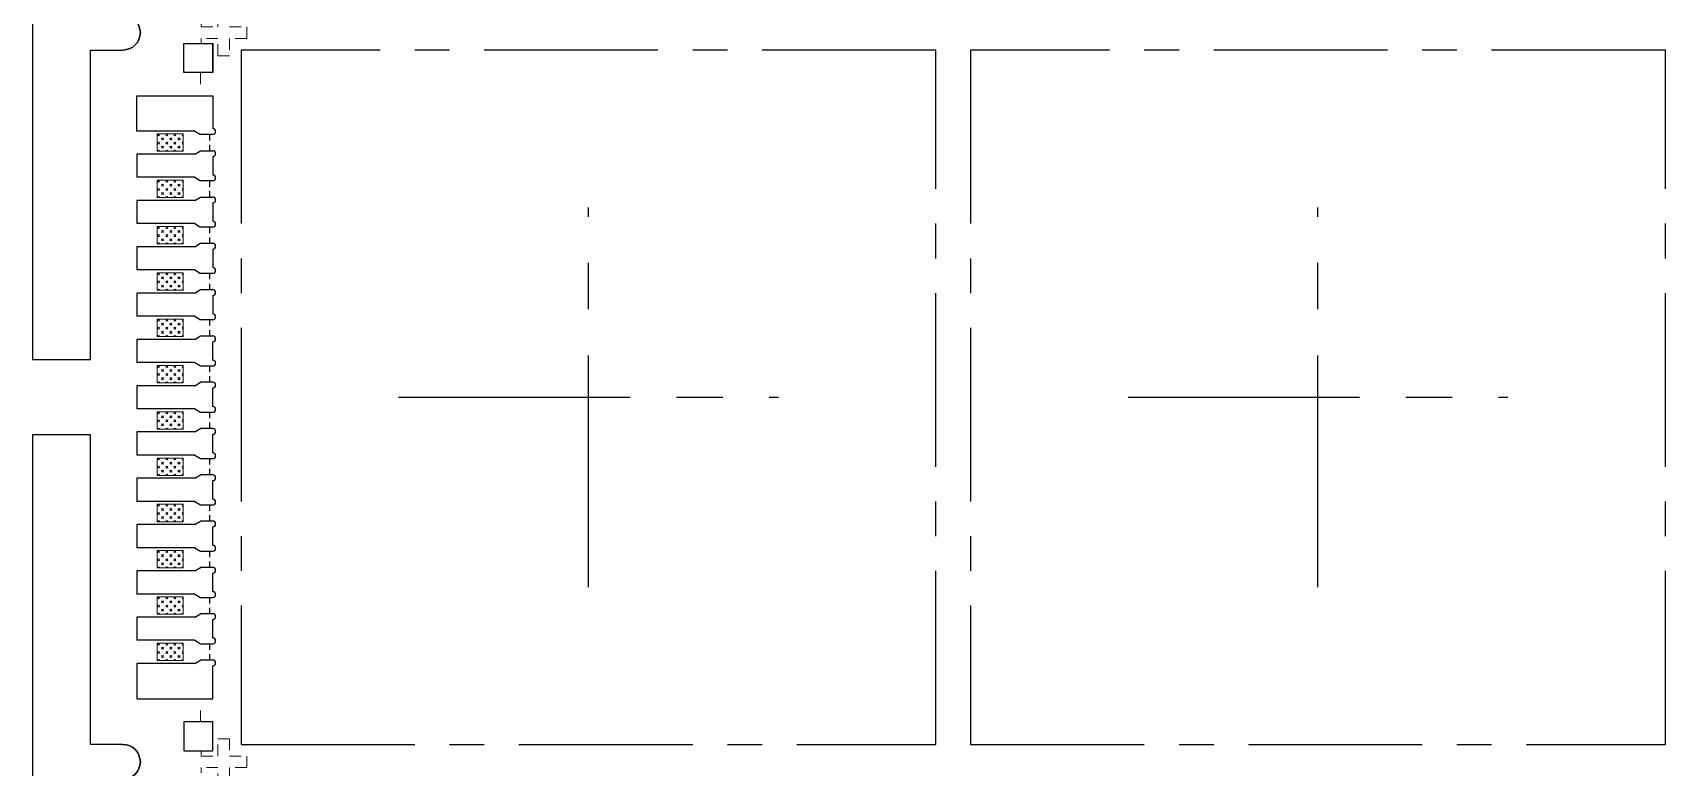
# Model space of a CAD drawing. Header units: inches. Extents: x 5 to 403, y 5 to 265.
# Drawn here: x 78.54 to 92.64, y 176.6 to 182.95 of the extents above; entities that cross this region are included whole.
import ezdxf

# ---------------------------------------------------------------- set-up
doc = ezdxf.new("R2010")
doc.units = ezdxf.units.IN
doc.header["$MEASUREMENT"] = 0
doc.linetypes.add('CENTER', pattern=[2, 1.25, -0.25, 0.25, -0.25])
doc.linetypes.add('HIDDEN', pattern=[0.375, 0.25, -0.125])
for name, color, linetype in [('1D（虚线、T-shape等)', 4, 'Continuous'), ('1（实线、SECTION图示等）', 7, 'Continuous'), ('CEN(中心线)', 1, 'CENTER'), ('LFBOT（框架底面线、虚线）', 4, 'HIDDEN'), ('LFTOP（框架正面线、实线）', 7, 'Continuous'), ('PKG LINE（虚线）', 2, 'HIDDEN'), ('PLATING（电镀）', 3, 'Continuous')]:
    doc.layers.add(name, color=color, linetype=linetype)

msp = doc.modelspace()

# ---------------------------------------------------------------- hatches: boundary and pattern name
at = {"layer": 'PLATING（电镀）', "linetype": 'ByBlock', "lineweight": 5}
h = msp.add_hatch(dxfattribs=at)
h.set_pattern_fill('CROSS', color=3, scale=0.05, angle=90)
h.set_pattern_definition([(45, (-143.61794, -42.874744), (0.035355339, -0.035355339), [0.025, -0.025]), (315, (-143.61794, -42.85707), (-0.035355339, -0.035355339), [0.025, -0.025])])
h.paths.add_polyline_path([(79.83732, 181.92304), (79.61232, 181.92304), (79.61232, 182.07304), (79.83732, 182.07304)])
h = msp.add_hatch(dxfattribs=at)
h.set_pattern_fill('CROSS', color=3, scale=0.05, angle=90)
h.set_pattern_definition([(45, (-143.61794, -43.274744), (0.035355339, -0.035355339), [0.025, -0.025]), (315, (-143.61794, -43.25707), (-0.035355339, -0.035355339), [0.025, -0.025])])
h.paths.add_polyline_path([(79.83732, 181.52304), (79.61232, 181.52304), (79.61232, 181.67304), (79.83732, 181.67304)])
h = msp.add_hatch(dxfattribs=at)
h.set_pattern_fill('CROSS', color=3, scale=0.05, angle=90)
h.set_pattern_definition([(45, (-143.61794, -43.674744), (0.035355339, -0.035355339), [0.025, -0.025]), (315, (-143.61794, -43.65707), (-0.035355339, -0.035355339), [0.025, -0.025])])
h.paths.add_polyline_path([(79.83732, 181.12304), (79.61232, 181.12304), (79.61232, 181.27304), (79.83732, 181.27304)])
h = msp.add_hatch(dxfattribs=at)
h.set_pattern_fill('CROSS', color=3, scale=0.05, angle=90)
h.set_pattern_definition([(45, (-143.61794, -44.074744), (0.035355339, -0.035355339), [0.025, -0.025]), (315, (-143.61794, -44.05707), (-0.035355339, -0.035355339), [0.025, -0.025])])
h.paths.add_polyline_path([(79.83732, 180.72304), (79.61232, 180.72304), (79.61232, 180.87304), (79.83732, 180.87304)])
h = msp.add_hatch(dxfattribs=at)
h.set_pattern_fill('CROSS', color=3, scale=0.05, angle=90)
h.set_pattern_definition([(45, (-143.61794, -44.474744), (0.035355339, -0.035355339), [0.025, -0.025]), (315, (-143.61794, -44.45707), (-0.035355339, -0.035355339), [0.025, -0.025])])
h.paths.add_polyline_path([(79.83732, 180.32304), (79.61232, 180.32304), (79.61232, 180.47304), (79.83732, 180.47304)])
h = msp.add_hatch(dxfattribs=at)
h.set_pattern_fill('CROSS', color=3, scale=0.05, angle=90)
h.set_pattern_definition([(45, (-143.61794, -44.874744), (0.035355339, -0.035355339), [0.025, -0.025]), (315, (-143.61794, -44.85707), (-0.035355339, -0.035355339), [0.025, -0.025])])
h.paths.add_polyline_path([(79.83732, 179.92304), (79.61232, 179.92304), (79.61232, 180.07304), (79.83732, 180.07304)])
h = msp.add_hatch(dxfattribs=at)
h.set_pattern_fill('CROSS', color=3, scale=0.05, angle=90)
h.set_pattern_definition([(45, (-143.61794, -45.274744), (0.035355339, -0.035355339), [0.025, -0.025]), (315, (-143.61794, -45.25707), (-0.035355339, -0.035355339), [0.025, -0.025])])
h.paths.add_polyline_path([(79.83732, 179.52304), (79.61232, 179.52304), (79.61232, 179.67304), (79.83732, 179.67304)])
h = msp.add_hatch(dxfattribs=at)
h.set_pattern_fill('CROSS', color=3, scale=0.05, angle=90)
h.set_pattern_definition([(45, (-143.61794, -45.674744), (0.035355339, -0.035355339), [0.025, -0.025]), (315, (-143.61794, -45.65707), (-0.035355339, -0.035355339), [0.025, -0.025])])
h.paths.add_polyline_path([(79.83732, 179.12304), (79.61232, 179.12304), (79.61232, 179.27304), (79.83732, 179.27304)])
h = msp.add_hatch(dxfattribs=at)
h.set_pattern_fill('CROSS', color=3, scale=0.05, angle=90)
h.set_pattern_definition([(45, (-143.61794, -46.074744), (0.035355339, -0.035355339), [0.025, -0.025]), (315, (-143.61794, -46.05707), (-0.035355339, -0.035355339), [0.025, -0.025])])
h.paths.add_polyline_path([(79.83732, 178.72304), (79.61232, 178.72304), (79.61232, 178.87304), (79.83732, 178.87304)])
h = msp.add_hatch(dxfattribs=at)
h.set_pattern_fill('CROSS', color=3, scale=0.05, angle=90)
h.set_pattern_definition([(45, (-143.61794, -46.474744), (0.035355339, -0.035355339), [0.025, -0.025]), (315, (-143.61794, -46.45707), (-0.035355339, -0.035355339), [0.025, -0.025])])
h.paths.add_polyline_path([(79.83732, 178.32304), (79.61232, 178.32304), (79.61232, 178.47304), (79.83732, 178.47304)])
h = msp.add_hatch(dxfattribs=at)
h.set_pattern_fill('CROSS', color=3, scale=0.05, angle=90)
h.set_pattern_definition([(45, (-143.61794, -46.874744), (0.035355339, -0.035355339), [0.025, -0.025]), (315, (-143.61794, -46.85707), (-0.035355339, -0.035355339), [0.025, -0.025])])
h.paths.add_polyline_path([(79.83732, 177.92304), (79.61232, 177.92304), (79.61232, 178.07304), (79.83732, 178.07304)])
h = msp.add_hatch(dxfattribs=at)
h.set_pattern_fill('CROSS', color=3, scale=0.05, angle=90)
h.set_pattern_definition([(45, (-143.61794, -47.274744), (0.035355339, -0.035355339), [0.025, -0.025]), (315, (-143.61794, -47.25707), (-0.035355339, -0.035355339), [0.025, -0.025])])
h.paths.add_polyline_path([(79.83732, 177.52304), (79.61232, 177.52304), (79.61232, 177.67304), (79.83732, 177.67304)])

# ---------------------------------------------------------------- linework, layer by layer
at = {"layer": '1D（虚线、T-shape等)', "linetype": 'HIDDEN', "lineweight": 0, "ltscale": 0.25}
for p, q in [((79.98732, 182.60304, 0.1444), (79.98732, 182.40304, 0.1444)), ((79.98732, 176.99304, 0.1444), (79.98732, 177.19304, 0.1444))]:
    msp.add_line(p, q, dxfattribs=at)
at = {"layer": '1D（虚线、T-shape等)', "linetype": 'HIDDEN', "lineweight": 0, "ltscale": 0.25, "elevation": 0.1444}
for points in [[(79.99232, 183.04304), (79.99232, 182.99804), (80.13732, 182.99804), (80.13732, 183.14804), (80.23732, 183.14804), (80.23732, 182.99804), (80.38732, 182.99804), (80.38732, 182.89804), (80.23732, 182.89804), (80.23732, 182.74804), (80.13732, 182.74804), (80.13732, 182.89804), (79.99232, 182.89804), (79.99232, 182.85304)], [(79.99232, 176.74304), (79.99232, 176.69804), (80.13732, 176.69804), (80.13732, 176.84804), (80.23732, 176.84804), (80.23732, 176.69804), (80.38732, 176.69804), (80.38732, 176.59804), (80.23732, 176.59804), (80.23732, 176.44804), (80.13732, 176.44804), (80.13732, 176.59804), (79.99232, 176.59804), (79.99232, 176.55304)]]:
    msp.add_lwpolyline(points, dxfattribs=at)
at = {"layer": '1（实线、SECTION图示等）', "elevation": 0.1444}
for points in [[(79.31732, 183.09804), (79.03732, 183.09804), (79.03732, 185.77304), (78.53732, 185.77304), (78.53732, 180.12304), (79.03732, 180.12304), (79.03732, 182.79804), (79.31732, 182.79804, 1), (79.31732, 183.09804, -1), (79.31732, 182.79804)], [(79.31732, 176.79804), (79.03732, 176.79804), (79.03732, 179.47304), (78.53732, 179.47304), (78.53732, 173.82304), (79.03732, 173.82304), (79.03732, 176.49804), (79.31732, 176.49804, 1), (79.31732, 176.79804, -1), (79.31732, 176.49804)]]:
    msp.add_lwpolyline(points, format="xyb", dxfattribs=at)
at = {"layer": 'CEN(中心线)', "linetype": 'CENTER', "ltscale": 1.6}
for p, q in [((83.33732, 178.15807, 0.1444), (83.33732, 181.438, 0.1444)), ((89.63732, 178.15807, 0.1444), (89.63732, 181.438, 0.1444)), ((81.69736, 179.79804, 0.1444), (84.97729, 179.79804, 0.1444)), ((87.99736, 179.79804, 0.1444), (91.27729, 179.79804, 0.1444))]:
    msp.add_line(p, q, dxfattribs=at)
at = {"layer": 'LFBOT（框架底面线、虚线）', "linetype": 'HIDDEN', "ltscale": 0.2, "elevation": 0.1444}
for points in [[(80.06732, 182.01704), (80.06732, 182.06804)], [(80.06732, 181.92804), (80.06732, 181.97904)], [(80.06732, 181.61704), (80.06732, 181.66804)], [(80.06732, 181.52804), (80.06732, 181.57904)], [(80.06732, 181.21704), (80.06732, 181.26804)], [(80.06732, 181.12804), (80.06732, 181.17904)], [(80.06732, 180.81704), (80.06732, 180.86804)], [(80.06732, 180.72804), (80.06732, 180.77904)], [(80.06732, 180.41704), (80.06732, 180.46804)], [(80.06732, 180.32804), (80.06732, 180.37904)], [(80.06732, 180.01704), (80.06732, 180.06804)], [(80.06732, 179.92804), (80.06732, 179.97904)], [(80.06732, 179.61704), (80.06732, 179.66804)], [(80.06732, 179.52804), (80.06732, 179.57904)], [(80.06732, 179.21704), (80.06732, 179.26804)], [(80.06732, 179.12804), (80.06732, 179.17904)], [(80.06732, 178.81704), (80.06732, 178.86804)], [(80.06732, 178.72804), (80.06732, 178.77904)], [(80.06732, 178.41704), (80.06732, 178.46804)], [(80.06732, 178.32804), (80.06732, 178.37904)], [(80.06732, 178.01704), (80.06732, 178.06804)], [(80.06732, 177.92804), (80.06732, 177.97904)], [(80.06732, 177.61704), (80.06732, 177.66804)], [(80.06732, 177.52804), (80.06732, 177.57904)]]:
    msp.add_lwpolyline(points, dxfattribs=at)
at = {"layer": 'LFTOP（框架正面线、实线）', "color": 7}
for p, q in [((80.09232, 182.60304, 0.1444), (80.09232, 182.85304, 0.1444)), ((80.09232, 182.40304, 0.1444), (80.09232, 182.11804, 0.1444)), ((79.93732, 182.09804, 0.1444), (79.43732, 182.09804, 0.1444)), ((79.93732, 182.09804, 0.1444), (79.98732, 182.06804, 0.1444)), ((80.09232, 182.06804, 0.1444), (79.98732, 182.06804, 0.1444)), ((79.93732, 181.89804, 0.1444), (79.43732, 181.89804, 0.1444)), ((79.93732, 181.89804, 0.1444), (79.98732, 181.92804, 0.1444)), ((79.98732, 181.92804, 0.1444), (80.09232, 181.92804, 0.1444)), ((80.09232, 181.87804, 0.1444), (80.09232, 181.71804, 0.1444)), ((79.93732, 181.69804, 0.1444), (79.43732, 181.69804, 0.1444)), ((79.93732, 181.69804, 0.1444), (79.98732, 181.66804, 0.1444)), ((80.09232, 181.66804, 0.1444), (79.98732, 181.66804, 0.1444)), ((79.93732, 181.49804, 0.1444), (79.43732, 181.49804, 0.1444)), ((79.93732, 181.49804, 0.1444), (79.98732, 181.52804, 0.1444)), ((79.98732, 181.52804, 0.1444), (80.09232, 181.52804, 0.1444)), ((80.09232, 181.47804, 0.1444), (80.09232, 181.31804, 0.1444)), ((79.93732, 181.29804, 0.1444), (79.43732, 181.29804, 0.1444)), ((79.93732, 181.29804, 0.1444), (79.98732, 181.26804, 0.1444)), ((80.09232, 181.26804, 0.1444), (79.98732, 181.26804, 0.1444)), ((79.93732, 181.09804, 0.1444), (79.43732, 181.09804, 0.1444)), ((79.93732, 181.09804, 0.1444), (79.98732, 181.12804, 0.1444)), ((79.98732, 181.12804, 0.1444), (80.09232, 181.12804, 0.1444)), ((80.09232, 181.07804, 0.1444), (80.09232, 180.91804, 0.1444)), ((79.93732, 180.89804, 0.1444), (79.43732, 180.89804, 0.1444)), ((79.93732, 180.89804, 0.1444), (79.98732, 180.86804, 0.1444)), ((80.09232, 180.86804, 0.1444), (79.98732, 180.86804, 0.1444)), ((79.93732, 180.69804, 0.1444), (79.43732, 180.69804, 0.1444)), ((79.93732, 180.69804, 0.1444), (79.98732, 180.72804, 0.1444)), ((79.98732, 180.72804, 0.1444), (80.09232, 180.72804, 0.1444)), ((80.09232, 180.67804, 0.1444), (80.09232, 180.51804, 0.1444)), ((79.93732, 180.49804, 0.1444), (79.43732, 180.49804, 0.1444)), ((79.93732, 180.49804, 0.1444), (79.98732, 180.46804, 0.1444)), ((80.09232, 180.46804, 0.1444), (79.98732, 180.46804, 0.1444)), ((79.93732, 180.29804, 0.1444), (79.43732, 180.29804, 0.1444)), ((79.93732, 180.29804, 0.1444), (79.98732, 180.32804, 0.1444)), ((79.98732, 180.32804, 0.1444), (80.09232, 180.32804, 0.1444)), ((80.09232, 180.11804, 0.1444), (80.09232, 180.27804, 0.1444)), ((79.93732, 180.09804, 0.1444), (79.43732, 180.09804, 0.1444)), ((79.93732, 180.09804, 0.1444), (79.98732, 180.06804, 0.1444)), ((79.98732, 180.06804, 0.1444), (80.09232, 180.06804, 0.1444)), ((79.93732, 179.89804, 0.1444), (79.98732, 179.92804, 0.1444)), ((80.09232, 179.92804, 0.1444), (79.98732, 179.92804, 0.1444)), ((79.93732, 179.89804, 0.1444), (79.43732, 179.89804, 0.1444)), ((80.09232, 179.71804, 0.1444), (80.09232, 179.87804, 0.1444)), ((79.93732, 179.69804, 0.1444), (79.43732, 179.69804, 0.1444)), ((79.93732, 179.69804, 0.1444), (79.98732, 179.66804, 0.1444)), ((79.98732, 179.66804, 0.1444), (80.09232, 179.66804, 0.1444)), ((79.93732, 179.49804, 0.1444), (79.43732, 179.49804, 0.1444)), ((79.93732, 179.49804, 0.1444), (79.98732, 179.52804, 0.1444)), ((80.09232, 179.52804, 0.1444), (79.98732, 179.52804, 0.1444)), ((80.09232, 179.31804, 0.1444), (80.09232, 179.47804, 0.1444)), ((79.93732, 179.29804, 0.1444), (79.43732, 179.29804, 0.1444)), ((79.93732, 179.29804, 0.1444), (79.98732, 179.26804, 0.1444)), ((79.98732, 179.26804, 0.1444), (80.09232, 179.26804, 0.1444)), ((79.93732, 179.09804, 0.1444), (79.43732, 179.09804, 0.1444)), ((79.93732, 179.09804, 0.1444), (79.98732, 179.12804, 0.1444)), ((80.09232, 179.12804, 0.1444), (79.98732, 179.12804, 0.1444)), ((80.09232, 178.91804, 0.1444), (80.09232, 179.07804, 0.1444)), ((79.93732, 178.89804, 0.1444), (79.43732, 178.89804, 0.1444)), ((79.93732, 178.89804, 0.1444), (79.98732, 178.86804, 0.1444)), ((79.98732, 178.86804, 0.1444), (80.09232, 178.86804, 0.1444)), ((79.93732, 178.69804, 0.1444), (79.43732, 178.69804, 0.1444)), ((79.93732, 178.69804, 0.1444), (79.98732, 178.72804, 0.1444)), ((80.09232, 178.72804, 0.1444), (79.98732, 178.72804, 0.1444)), ((80.09232, 178.51804, 0.1444), (80.09232, 178.67804, 0.1444)), ((79.93732, 178.49804, 0.1444), (79.43732, 178.49804, 0.1444)), ((79.93732, 178.49804, 0.1444), (79.98732, 178.46804, 0.1444)), ((79.98732, 178.46804, 0.1444), (80.09232, 178.46804, 0.1444)), ((79.93732, 178.29804, 0.1444), (79.43732, 178.29804, 0.1444)), ((79.93732, 178.29804, 0.1444), (79.98732, 178.32804, 0.1444)), ((80.09232, 178.32804, 0.1444), (79.98732, 178.32804, 0.1444)), ((80.09232, 178.11804, 0.1444), (80.09232, 178.27804, 0.1444)), ((79.93732, 178.09804, 0.1444), (79.43732, 178.09804, 0.1444)), ((79.93732, 178.09804, 0.1444), (79.98732, 178.06804, 0.1444)), ((79.98732, 178.06804, 0.1444), (80.09232, 178.06804, 0.1444)), ((79.93732, 177.89804, 0.1444), (79.43732, 177.89804, 0.1444)), ((79.93732, 177.89804, 0.1444), (79.98732, 177.92804, 0.1444)), ((80.09232, 177.92804, 0.1444), (79.98732, 177.92804, 0.1444)), ((80.09232, 177.71804, 0.1444), (80.09232, 177.87804, 0.1444)), ((79.93732, 177.69804, 0.1444), (79.43732, 177.69804, 0.1444)), ((79.93732, 177.69804, 0.1444), (79.98732, 177.66804, 0.1444)), ((79.98732, 177.66804, 0.1444), (80.09232, 177.66804, 0.1444)), ((79.93732, 177.49804, 0.1444), (79.98732, 177.52804, 0.1444)), ((80.09232, 177.52804, 0.1444), (79.98732, 177.52804, 0.1444)), ((79.43732, 177.49804, 0.1444), (79.43732, 177.19804, 0.1444)), ((79.93732, 177.49804, 0.1444), (79.43732, 177.49804, 0.1444)), ((80.09232, 177.19304, 0.1444), (80.09232, 177.47804, 0.1444)), ((79.43732, 177.19804, 0.1444), (79.43732, 177.19304, 0.1444)), ((79.43732, 177.19304, 0.1444), (79.73732, 177.19304, 0.1444)), ((79.73732, 177.19304, 0.1444), (80.09232, 177.19304, 0.1444))]:
    msp.add_line(p, q, dxfattribs=at)
at = {"layer": 'LFTOP（框架正面线、实线）'}
for p, q in [((79.43732, 181.89804, 0.1444), (79.43732, 181.69804, 0.1444)), ((79.43732, 181.49804, 0.1444), (79.43732, 181.29804, 0.1444)), ((79.43732, 181.09804, 0.1444), (79.43732, 180.89804, 0.1444)), ((79.43732, 180.69804, 0.1444), (79.43732, 180.49804, 0.1444)), ((79.43732, 180.29804, 0.1444), (79.43732, 180.09804, 0.1444)), ((79.43732, 179.89804, 0.1444), (79.43732, 179.69804, 0.1444)), ((79.43732, 179.49804, 0.1444), (79.43732, 179.29804, 0.1444)), ((79.43732, 179.09804, 0.1444), (79.43732, 178.89804, 0.1444)), ((79.43732, 178.69804, 0.1444), (79.43732, 178.49804, 0.1444)), ((79.43732, 178.29804, 0.1444), (79.43732, 178.09804, 0.1444)), ((79.43732, 177.89804, 0.1444), (79.43732, 177.69804, 0.1444))]:
    msp.add_line(p, q, dxfattribs=at)
at = {"layer": 'LFTOP（框架正面线、实线）', "color": 7, "elevation": 0.1444}
for points in [[(80.09232, 182.85304), (80.09232, 182.60304), (79.84232, 182.60304), (79.84232, 182.85304)], [(80.09232, 176.74304), (80.09232, 176.99304), (79.84232, 176.99304), (79.84232, 176.74304)]]:
    msp.add_lwpolyline(points, close=True, dxfattribs=at)
msp.add_lwpolyline([(79.43732, 182.09804), (79.43732, 182.40304), (80.09232, 182.40304)], dxfattribs=at)
at = {"layer": 'LFTOP（框架正面线、实线）', "color": 7}
for centre in [(80.09232, 182.09304, 0.1444), (80.09232, 181.90304, 0.1444), (80.09232, 181.69304, 0.1444), (80.09232, 181.50304, 0.1444), (80.09232, 181.29304, 0.1444), (80.09232, 181.10304, 0.1444), (80.09232, 180.89304, 0.1444), (80.09232, 180.70304, 0.1444), (80.09232, 180.49304, 0.1444), (80.09232, 180.30304, 0.1444), (80.09232, 180.09304, 0.1444), (80.09232, 179.90304, 0.1444), (80.09232, 179.69304, 0.1444), (80.09232, 179.50304, 0.1444), (80.09232, 179.29304, 0.1444), (80.09232, 179.10304, 0.1444), (80.09232, 178.89304, 0.1444), (80.09232, 178.70304, 0.1444), (80.09232, 178.49304, 0.1444), (80.09232, 178.30304, 0.1444), (80.09232, 178.09304, 0.1444), (80.09232, 177.90304, 0.1444), (80.09232, 177.69304, 0.1444), (80.09232, 177.50304, 0.1444)]:
    msp.add_arc(centre, 0.025, 270, 90, dxfattribs=at)
at = {"layer": 'PKG LINE（虚线）', "color": 2, "linetype": 'CENTER', "ltscale": 1.2, "elevation": 0.1444}
for points in [[(80.33732, 176.79804), (86.33732, 176.79804), (86.33732, 182.79804), (80.33732, 182.79804)], [(86.63732, 176.79804), (92.63732, 176.79804), (92.63732, 182.79804), (86.63732, 182.79804)]]:
    msp.add_lwpolyline(points, close=True, dxfattribs=at)
at = {"layer": 'PLATING（电镀）', "color": 3, "linetype": 'ByBlock', "lineweight": 5, "elevation": 0.1444}
for points in [[(79.83732, 181.92304), (79.83732, 182.07304), (79.61232, 182.07304), (79.61232, 181.92304)], [(79.83732, 181.52304), (79.83732, 181.67304), (79.61232, 181.67304), (79.61232, 181.52304)], [(79.83732, 181.12304), (79.83732, 181.27304), (79.61232, 181.27304), (79.61232, 181.12304)], [(79.83732, 180.72304), (79.83732, 180.87304), (79.61232, 180.87304), (79.61232, 180.72304)], [(79.83732, 180.32304), (79.83732, 180.47304), (79.61232, 180.47304), (79.61232, 180.32304)], [(79.83732, 179.92304), (79.83732, 180.07304), (79.61232, 180.07304), (79.61232, 179.92304)], [(79.83732, 179.52304), (79.83732, 179.67304), (79.61232, 179.67304), (79.61232, 179.52304)], [(79.83732, 179.12304), (79.83732, 179.27304), (79.61232, 179.27304), (79.61232, 179.12304)], [(79.83732, 178.72304), (79.83732, 178.87304), (79.61232, 178.87304), (79.61232, 178.72304)], [(79.83732, 178.32304), (79.83732, 178.47304), (79.61232, 178.47304), (79.61232, 178.32304)], [(79.83732, 177.92304), (79.83732, 178.07304), (79.61232, 178.07304), (79.61232, 177.92304)], [(79.83732, 177.52304), (79.83732, 177.67304), (79.61232, 177.67304), (79.61232, 177.52304)]]:
    msp.add_lwpolyline(points, close=True, dxfattribs=at)

doc.saveas('drawing.dxf')
